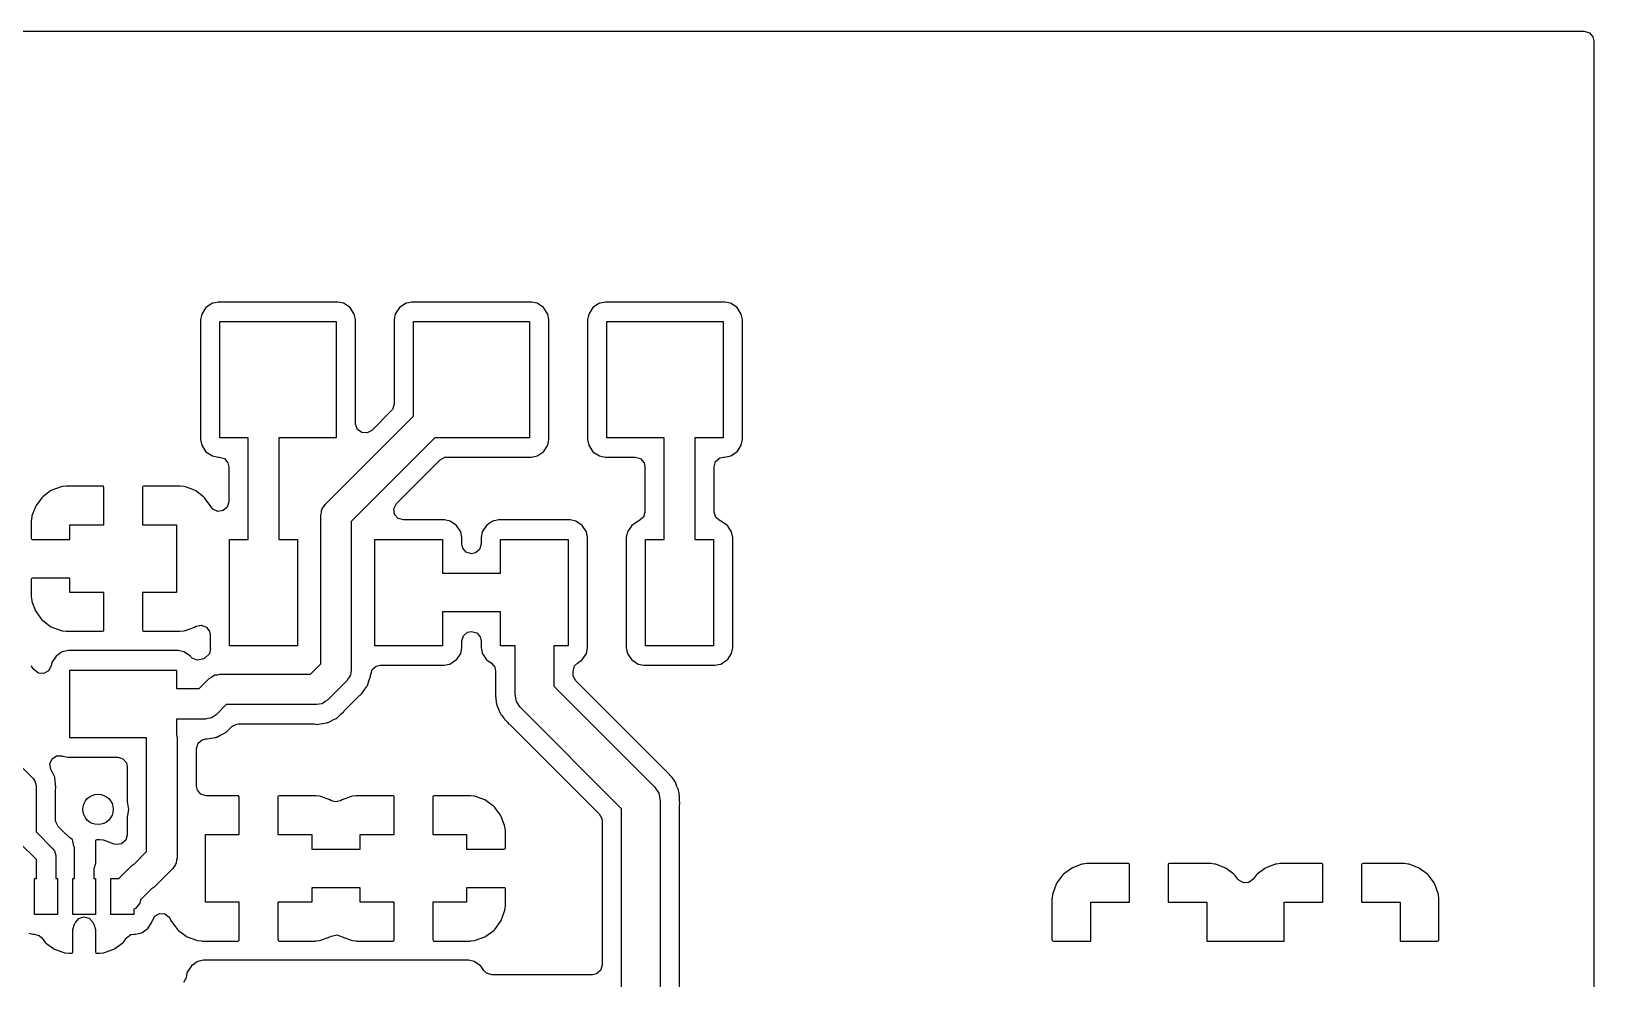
# Model space of a CAD drawing. Extents: x 4.82 to 6.38, y -3.98 to -2.82.
# Drawn here: x 5.572 to 6.38, y -3.309 to -2.82 of the extents above; entities that cross this region are included whole.
import ezdxf

# ---------------------------------------------------------------- set-up
doc = ezdxf.new("R2010")
doc.units = 0
doc.header["$MEASUREMENT"] = 0
doc.layers.add('BLACK', color=7, linetype='CONTINUOUS')

msp = doc.modelspace()

# ---------------------------------------------------------------- linework, layer by layer
at = {"layer": 'BLACK', "linetype": 'CONTINUOUS'}
for p, q in [((4.82498, -2.82002), (6.37502, -2.82002)), ((6.37502, -2.82002), (6.3777, -2.82081)), ((6.3777, -2.82081), (6.37953, -2.82292)), ((6.37953, -2.82292), (6.37998, -2.82498)), ((6.37998, -2.82498), (6.37998, -3.97502)), ((5.66278, -2.96278), (5.66056, -2.96609)), ((5.66331, -2.96242), (5.66278, -2.96278)), ((5.66568, -2.96083), (5.66331, -2.96242)), ((5.66609, -2.96056), (5.66568, -2.96083)), ((5.66568, -2.96083), (5.66568, -2.96083)), ((5.66657, -2.96047), (5.66609, -2.96056)), ((5.66761, -2.96026), (5.66657, -2.96047)), ((5.66657, -2.96047), (5.66657, -2.96047)), ((5.66901, -2.95998), (5.66761, -2.96026)), ((5.70001, -2.95998), (5.66901, -2.95998)), ((5.73099, -2.95998), (5.70001, -2.95998)), ((5.73391, -2.96056), (5.73099, -2.95998)), ((5.73722, -2.96278), (5.73391, -2.96056)), ((5.73944, -2.96609), (5.73722, -2.96278)), ((5.76278, -2.96278), (5.76056, -2.96609)), ((5.76331, -2.96242), (5.76278, -2.96278)), ((5.76568, -2.96083), (5.76331, -2.96242)), ((5.76609, -2.96056), (5.76568, -2.96083)), ((5.76568, -2.96083), (5.76568, -2.96083)), ((5.76657, -2.96047), (5.76609, -2.96056)), ((5.76761, -2.96026), (5.76657, -2.96047)), ((5.76657, -2.96047), (5.76657, -2.96047)), ((5.76901, -2.95998), (5.76761, -2.96026)), ((5.80001, -2.95998), (5.76901, -2.95998)), ((5.83099, -2.95998), (5.80001, -2.95998)), ((5.83391, -2.96056), (5.83099, -2.95998)), ((5.83722, -2.96278), (5.83391, -2.96056)), ((5.83944, -2.96609), (5.83722, -2.96278)), ((5.86278, -2.96278), (5.86056, -2.96609)), ((5.86331, -2.96242), (5.86278, -2.96278)), ((5.86568, -2.96083), (5.86331, -2.96242)), ((5.86609, -2.96056), (5.86568, -2.96083)), ((5.86568, -2.96083), (5.86568, -2.96083)), ((5.86657, -2.96047), (5.86609, -2.96056)), ((5.86761, -2.96026), (5.86657, -2.96047)), ((5.86657, -2.96047), (5.86657, -2.96047)), ((5.86901, -2.95998), (5.86761, -2.96026)), ((5.90001, -2.95998), (5.86901, -2.95998)), ((5.93099, -2.95998), (5.90001, -2.95998)), ((5.93391, -2.96056), (5.93099, -2.95998)), ((5.93722, -2.96278), (5.93391, -2.96056)), ((5.93944, -2.96609), (5.93722, -2.96278)), ((5.66056, -2.96609), (5.65998, -2.96901)), ((5.65998, -2.96901), (5.65998, -3.03099)), ((5.67, -3.03), (5.67, -2.97)), ((5.67, -2.97), (5.73, -2.97)), ((5.73, -2.97), (5.73, -3.03)), ((5.74002, -2.96901), (5.73944, -2.96609)), ((5.74002, -2.96926), (5.74002, -2.96901)), ((5.74002, -3.0227), (5.74002, -2.96926)), ((5.76056, -2.96609), (5.75998, -2.96901)), ((5.75998, -2.96901), (5.75998, -2.96926)), ((5.75998, -2.96926), (5.75998, -3.01266)), ((5.77, -3.01886), (5.77, -2.97)), ((5.77, -2.97), (5.83, -2.97)), ((5.83, -2.97), (5.83, -3.03)), ((5.84002, -2.96901), (5.83944, -2.96609)), ((5.84002, -3.03099), (5.84002, -2.96901)), ((5.84002, -2.96901), (5.84002, -2.96901)), ((5.86056, -2.96609), (5.85998, -2.96901)), ((5.85998, -2.96901), (5.85998, -3.03099)), ((5.87, -3.03), (5.87, -2.97)), ((5.87, -2.97), (5.93, -2.97)), ((5.93, -2.97), (5.93, -3.03)), ((5.94002, -2.96901), (5.93944, -2.96609)), ((5.94002, -3.03099), (5.94002, -2.96901)), ((5.72443, -3.06443), (5.77, -3.01886)), ((5.75853, -3.01617), (5.74849, -3.02621)), ((5.75919, -3.01534), (5.75853, -3.01617)), ((5.75998, -3.01266), (5.75919, -3.01534)), ((5.74003, -3.02305), (5.74002, -3.0227)), ((5.74101, -3.02567), (5.74003, -3.02305)), ((5.74325, -3.02735), (5.74101, -3.02567)), ((5.74603, -3.02755), (5.74325, -3.02735)), ((5.74849, -3.02621), (5.74603, -3.02755)), ((5.65998, -3.03099), (5.66056, -3.03391)), ((5.66056, -3.03391), (5.66278, -3.03722)), ((5.68463, -3.03), (5.67, -3.03)), ((5.68463, -3.0825), (5.68463, -3.03)), ((5.73, -3.03), (5.70037, -3.03)), ((5.70037, -3.03), (5.70037, -3.0825)), ((5.78114, -3.03), (5.73787, -3.07326)), ((5.83, -3.03), (5.78114, -3.03)), ((5.83722, -3.03722), (5.83944, -3.03391)), ((5.83944, -3.03391), (5.84002, -3.03099)), ((5.85998, -3.03099), (5.86056, -3.03391)), ((5.86056, -3.03391), (5.86278, -3.03722)), ((5.89963, -3.03), (5.87, -3.03)), ((5.89963, -3.0825), (5.89963, -3.03)), ((5.93, -3.03), (5.91537, -3.03)), ((5.91537, -3.03), (5.91537, -3.0825)), ((5.93722, -3.03722), (5.93944, -3.03391)), ((5.93944, -3.03391), (5.94002, -3.03099)), ((5.66278, -3.03722), (5.66609, -3.03944)), ((5.66609, -3.03944), (5.66901, -3.04002)), ((5.66901, -3.04002), (5.66965, -3.04002)), ((5.66965, -3.04002), (5.67233, -3.04081)), ((5.67233, -3.04081), (5.67416, -3.04292)), ((5.67416, -3.04292), (5.67461, -3.04498)), ((5.76129, -3.06401), (5.78383, -3.04147)), ((5.78383, -3.04147), (5.78629, -3.04013)), ((5.78629, -3.04013), (5.78734, -3.04002)), ((5.78734, -3.04002), (5.82614, -3.04002)), ((5.82614, -3.04002), (5.83099, -3.04002)), ((5.83099, -3.04002), (5.83239, -3.03974)), ((5.83239, -3.03974), (5.83343, -3.03953)), ((5.83343, -3.03953), (5.83391, -3.03944)), ((5.83343, -3.03953), (5.83343, -3.03953)), ((5.83391, -3.03944), (5.83432, -3.03917)), ((5.83432, -3.03917), (5.83682, -3.0375)), ((5.83432, -3.03917), (5.83432, -3.03917)), ((5.83682, -3.0375), (5.83722, -3.03722)), ((5.86278, -3.03722), (5.86609, -3.03944)), ((5.86609, -3.03944), (5.86901, -3.04002)), ((5.86901, -3.04002), (5.88465, -3.04002)), ((5.88465, -3.04002), (5.88733, -3.04081)), ((5.88733, -3.04081), (5.88916, -3.04292)), ((5.88916, -3.04292), (5.88961, -3.04498)), ((5.92539, -3.04498), (5.92618, -3.0423)), ((5.92618, -3.0423), (5.92829, -3.04047)), ((5.92829, -3.04047), (5.93035, -3.04002)), ((5.93035, -3.04002), (5.93099, -3.04002)), ((5.93099, -3.04002), (5.93239, -3.03974)), ((5.93239, -3.03974), (5.93343, -3.03953)), ((5.93343, -3.03953), (5.93391, -3.03944)), ((5.93343, -3.03953), (5.93343, -3.03953)), ((5.93391, -3.03944), (5.93432, -3.03917)), ((5.93432, -3.03917), (5.93682, -3.0375)), ((5.93432, -3.03917), (5.93432, -3.03917)), ((5.93682, -3.0375), (5.93722, -3.03722)), ((5.67461, -3.04498), (5.67461, -3.06315)), ((5.88961, -3.04498), (5.88961, -3.06839)), ((5.92539, -3.06839), (5.92539, -3.04498)), ((5.58251, -3.05749), (5.5785, -3.0605)), ((5.58313, -3.05715), (5.58251, -3.05749)), ((5.58787, -3.05537), (5.58313, -3.05715)), ((5.58847, -3.05523), (5.58787, -3.05537)), ((5.59047, -3.05501), (5.58847, -3.05523)), ((5.59074, -3.055), (5.59047, -3.05501)), ((5.60947, -3.055), (5.59074, -3.055)), ((5.60977, -3.05507), (5.60947, -3.055)), ((5.60982, -3.05511), (5.60977, -3.05507)), ((5.61, -3.05571), (5.60982, -3.05511)), ((5.61, -3.075), (5.61, -3.05571)), ((5.63007, -3.05523), (5.63, -3.05553)), ((5.63, -3.05553), (5.63, -3.075)), ((5.63011, -3.05518), (5.63007, -3.05523)), ((5.63071, -3.055), (5.63011, -3.05518)), ((5.64926, -3.055), (5.63071, -3.055)), ((5.64953, -3.05501), (5.64926, -3.055)), ((5.65153, -3.05523), (5.64953, -3.05501)), ((5.65213, -3.05537), (5.65153, -3.05523)), ((5.65687, -3.05715), (5.65213, -3.05537)), ((5.65749, -3.05749), (5.65687, -3.05715)), ((5.6615, -3.0605), (5.65749, -3.05749)), ((5.57465, -3.06563), (5.57287, -3.07037)), ((5.57499, -3.06501), (5.57465, -3.06563)), ((5.578, -3.061), (5.57499, -3.06501)), ((5.5785, -3.0605), (5.578, -3.061)), ((5.662, -3.061), (5.6615, -3.0605)), ((5.66501, -3.06501), (5.662, -3.061)), ((5.66529, -3.06553), (5.66501, -3.06501)), ((5.6664, -3.0669), (5.66529, -3.06553)), ((5.66894, -3.06806), (5.6664, -3.0669)), ((5.67171, -3.06766), (5.66894, -3.06806)), ((5.67382, -3.06583), (5.67171, -3.06766)), ((5.67461, -3.06315), (5.67382, -3.06583)), ((5.72242, -3.0687), (5.72257, -3.0674)), ((5.72257, -3.0674), (5.72281, -3.06701)), ((5.72281, -3.06701), (5.72291, -3.06657)), ((5.72291, -3.06657), (5.72373, -3.06555)), ((5.72373, -3.06555), (5.72443, -3.06443)), ((5.75989, -3.06681), (5.76105, -3.06427)), ((5.76029, -3.06958), (5.75989, -3.06681)), ((5.76105, -3.06427), (5.76129, -3.06401)), ((5.88961, -3.06839), (5.88882, -3.07108)), ((5.92628, -3.07122), (5.92539, -3.06839)), ((5.57251, -3.07297), (5.5725, -3.07324)), ((5.5725, -3.07324), (5.5725, -3.08179)), ((5.57273, -3.07097), (5.57251, -3.07297)), ((5.57287, -3.07037), (5.57273, -3.07097)), ((5.5925, -3.0825), (5.5925, -3.075)), ((5.5925, -3.075), (5.61, -3.075)), ((5.63, -3.075), (5.6475, -3.075)), ((5.6475, -3.075), (5.6475, -3.11)), ((5.72213, -3.06999), (5.72242, -3.0687)), ((5.72213, -3.14674), (5.72213, -3.06999)), ((5.73787, -3.07326), (5.73787, -3.15001)), ((5.76212, -3.07169), (5.76029, -3.06958)), ((5.7648, -3.07248), (5.76212, -3.07169)), ((5.78533, -3.07248), (5.7648, -3.07248)), ((5.78599, -3.07248), (5.78533, -3.07248)), ((5.78891, -3.07306), (5.78599, -3.07248)), ((5.79222, -3.07528), (5.78891, -3.07306)), ((5.79444, -3.07859), (5.79222, -3.07528)), ((5.80778, -3.07528), (5.80556, -3.07859)), ((5.80962, -3.07404), (5.80778, -3.07528)), ((5.81068, -3.07333), (5.80962, -3.07404)), ((5.81109, -3.07306), (5.81068, -3.07333)), ((5.81068, -3.07333), (5.81068, -3.07333)), ((5.81157, -3.07297), (5.81109, -3.07306)), ((5.81261, -3.07276), (5.81157, -3.07297)), ((5.81157, -3.07297), (5.81157, -3.07297)), ((5.81401, -3.07248), (5.81261, -3.07276)), ((5.8325, -3.07248), (5.81401, -3.07248)), ((5.85099, -3.07248), (5.8325, -3.07248)), ((5.85391, -3.07306), (5.85099, -3.07248)), ((5.85722, -3.07528), (5.85391, -3.07306)), ((5.85944, -3.07859), (5.85722, -3.07528)), ((5.88278, -3.07528), (5.88056, -3.07859)), ((5.88609, -3.07306), (5.88278, -3.07528)), ((5.88655, -3.07297), (5.88609, -3.07306)), ((5.88882, -3.07108), (5.88655, -3.07297)), ((5.92845, -3.07297), (5.92628, -3.07122)), ((5.92891, -3.07306), (5.92845, -3.07297)), ((5.93222, -3.07528), (5.92891, -3.07306)), ((5.93444, -3.07859), (5.93222, -3.07528)), ((5.5725, -3.08179), (5.57268, -3.08239)), ((5.57268, -3.08239), (5.57273, -3.08243)), ((5.57273, -3.08243), (5.57303, -3.0825)), ((5.57303, -3.0825), (5.5925, -3.0825)), ((5.675, -3.1375), (5.675, -3.0825)), ((5.675, -3.0825), (5.68463, -3.0825)), ((5.70037, -3.0825), (5.71, -3.0825)), ((5.71, -3.0825), (5.71, -3.1375)), ((5.75, -3.1375), (5.75, -3.0825)), ((5.75, -3.0825), (5.785, -3.0825)), ((5.785, -3.0825), (5.785, -3.1)), ((5.79502, -3.08151), (5.79444, -3.07859)), ((5.79502, -3.08502), (5.79502, -3.08151)), ((5.80556, -3.07859), (5.80498, -3.08151)), ((5.80498, -3.08151), (5.80498, -3.08502)), ((5.815, -3.1), (5.815, -3.0825)), ((5.815, -3.0825), (5.85, -3.0825)), ((5.85, -3.0825), (5.85, -3.1375)), ((5.86002, -3.08151), (5.85944, -3.07859)), ((5.86002, -3.13849), (5.86002, -3.08151)), ((5.88056, -3.07859), (5.87998, -3.08151)), ((5.87998, -3.08151), (5.87998, -3.13849)), ((5.89, -3.1375), (5.89, -3.0825)), ((5.89, -3.0825), (5.89963, -3.0825)), ((5.91537, -3.0825), (5.925, -3.0825)), ((5.925, -3.0825), (5.925, -3.1375)), ((5.93502, -3.08151), (5.93444, -3.07859)), ((5.93502, -3.13849), (5.93502, -3.08151)), ((5.79547, -3.08708), (5.79502, -3.08502)), ((5.7973, -3.08919), (5.79547, -3.08708)), ((5.79998, -3.08998), (5.7973, -3.08919)), ((5.80002, -3.08998), (5.79998, -3.08998)), ((5.80208, -3.08953), (5.80002, -3.08998)), ((5.80419, -3.0877), (5.80208, -3.08953)), ((5.80498, -3.08502), (5.80419, -3.0877)), ((5.785, -3.1), (5.815, -3.1)), ((5.57257, -3.10273), (5.5725, -3.10303)), ((5.5725, -3.10303), (5.5725, -3.11176)), ((5.57261, -3.10268), (5.57257, -3.10273)), ((5.57321, -3.1025), (5.57261, -3.10268)), ((5.5925, -3.1025), (5.57321, -3.1025)), ((5.5925, -3.11), (5.5925, -3.1025)), ((5.5725, -3.11176), (5.57251, -3.11203)), ((5.57251, -3.11203), (5.57273, -3.11403)), ((5.57273, -3.11403), (5.57287, -3.11463)), ((5.57287, -3.11463), (5.57465, -3.11937)), ((5.61, -3.11), (5.5925, -3.11)), ((5.61, -3.12947), (5.61, -3.11)), ((5.6475, -3.11), (5.63, -3.11)), ((5.63, -3.11), (5.63, -3.12929)), ((5.57465, -3.11937), (5.57499, -3.11999)), ((5.57499, -3.11999), (5.578, -3.124)), ((5.578, -3.124), (5.5785, -3.1245)), ((5.5785, -3.1245), (5.58251, -3.12751)), ((5.815, -3.12), (5.785, -3.12)), ((5.785, -3.12), (5.785, -3.1375)), ((5.815, -3.1375), (5.815, -3.12)), ((5.58251, -3.12751), (5.58313, -3.12785)), ((5.58313, -3.12785), (5.58787, -3.12963)), ((5.58787, -3.12963), (5.58847, -3.12977)), ((5.58847, -3.12977), (5.59047, -3.12999)), ((5.59047, -3.12999), (5.59074, -3.13)), ((5.59074, -3.13), (5.60929, -3.13)), ((5.60929, -3.13), (5.60989, -3.12982)), ((5.60989, -3.12982), (5.60993, -3.12977)), ((5.60993, -3.12977), (5.61, -3.12947)), ((5.63, -3.12929), (5.63018, -3.12989)), ((5.63018, -3.12989), (5.63023, -3.12993)), ((5.63023, -3.12993), (5.63053, -3.13)), ((5.63053, -3.13), (5.64926, -3.13)), ((5.64926, -3.13), (5.64953, -3.12999)), ((5.64953, -3.12999), (5.65153, -3.12977)), ((5.65153, -3.12977), (5.65213, -3.12963)), ((5.65213, -3.12963), (5.65687, -3.12785)), ((5.65687, -3.12785), (5.65764, -3.12743)), ((5.65764, -3.12743), (5.66037, -3.12683)), ((5.66037, -3.12683), (5.66299, -3.12781)), ((5.66299, -3.12781), (5.66467, -3.13004)), ((5.66467, -3.13004), (5.66498, -3.13178)), ((5.66498, -3.13178), (5.66498, -3.13849)), ((5.79502, -3.13498), (5.79581, -3.1323)), ((5.79581, -3.1323), (5.79792, -3.13047)), ((5.79792, -3.13047), (5.79998, -3.13002)), ((5.79998, -3.13002), (5.80002, -3.13002)), ((5.80002, -3.13002), (5.8027, -3.13081)), ((5.8027, -3.13081), (5.80453, -3.13292)), ((5.80453, -3.13292), (5.80498, -3.13498)), ((5.58818, -3.14083), (5.58732, -3.14141)), ((5.58859, -3.14056), (5.58818, -3.14083)), ((5.58818, -3.14083), (5.58818, -3.14083)), ((5.58907, -3.14047), (5.58859, -3.14056)), ((5.59011, -3.14026), (5.58907, -3.14047)), ((5.58907, -3.14047), (5.58907, -3.14047)), ((5.59151, -3.13998), (5.59011, -3.14026)), ((5.62, -3.13998), (5.59151, -3.13998)), ((5.64849, -3.13998), (5.62, -3.13998)), ((5.65141, -3.14056), (5.64849, -3.13998)), ((5.65472, -3.14278), (5.65141, -3.14056)), ((5.66504, -3.1389), (5.66452, -3.14164)), ((5.66498, -3.13849), (5.66503, -3.13873)), ((5.66503, -3.13873), (5.66504, -3.1389)), ((5.71, -3.1375), (5.675, -3.1375)), ((5.785, -3.1375), (5.75, -3.1375)), ((5.79444, -3.14141), (5.79502, -3.13849)), ((5.79502, -3.13849), (5.79502, -3.13498)), ((5.80498, -3.13498), (5.80498, -3.13849)), ((5.80498, -3.13849), (5.80513, -3.13922)), ((5.80513, -3.13922), (5.80546, -3.14091)), ((5.80546, -3.14091), (5.80556, -3.14141)), ((5.8225, -3.1375), (5.815, -3.1375)), ((5.8225, -3.1625), (5.8225, -3.1375)), ((5.85, -3.1375), (5.8425, -3.1375)), ((5.8425, -3.1375), (5.8425, -3.15836)), ((5.85944, -3.14141), (5.86002, -3.13849)), ((5.87998, -3.13849), (5.88013, -3.13922)), ((5.88013, -3.13922), (5.88046, -3.14091)), ((5.88046, -3.14091), (5.88056, -3.14141)), ((5.925, -3.1375), (5.89, -3.1375)), ((5.93444, -3.14141), (5.93502, -3.13849)), ((5.57264, -3.14808), (5.57247, -3.14783)), ((5.57376, -3.1497), (5.57264, -3.14808)), ((5.57264, -3.14808), (5.57264, -3.14808)), ((5.58271, -3.14786), (5.58141, -3.15034)), ((5.58306, -3.14609), (5.58271, -3.14783)), ((5.58271, -3.14783), (5.58271, -3.14786)), ((5.58528, -3.14278), (5.58306, -3.14609)), ((5.58732, -3.14141), (5.58528, -3.14278)), ((5.655, -3.14318), (5.65472, -3.14278)), ((5.65533, -3.14351), (5.655, -3.14318)), ((5.65566, -3.14382), (5.65533, -3.14351)), ((5.65822, -3.14493), (5.65566, -3.14382)), ((5.66098, -3.14448), (5.65822, -3.14493)), ((5.66193, -3.14402), (5.66098, -3.14448)), ((5.66207, -3.14396), (5.66193, -3.14402)), ((5.66239, -3.14379), (5.66207, -3.14396)), ((5.66452, -3.14164), (5.66239, -3.14379)), ((5.71674, -3.15213), (5.72213, -3.14674)), ((5.74868, -3.1498), (5.75079, -3.14797)), ((5.75079, -3.14797), (5.75285, -3.14752)), ((5.75285, -3.14752), (5.78378, -3.14752)), ((5.78378, -3.14752), (5.78599, -3.14752)), ((5.78599, -3.14752), (5.78752, -3.14721)), ((5.78752, -3.14721), (5.78843, -3.14703)), ((5.78843, -3.14703), (5.78891, -3.14694)), ((5.78843, -3.14703), (5.78843, -3.14703)), ((5.78891, -3.14694), (5.78932, -3.14667)), ((5.78932, -3.14667), (5.79182, -3.145)), ((5.78932, -3.14667), (5.78932, -3.14667)), ((5.79182, -3.145), (5.79222, -3.14472)), ((5.79222, -3.14472), (5.79444, -3.14141)), ((5.80556, -3.14141), (5.80583, -3.14182)), ((5.80583, -3.14182), (5.80583, -3.14182)), ((5.80583, -3.14182), (5.80647, -3.14278)), ((5.80647, -3.14278), (5.80778, -3.14472)), ((5.80778, -3.14472), (5.80818, -3.145)), ((5.80818, -3.145), (5.80818, -3.145)), ((5.80818, -3.145), (5.81028, -3.14639)), ((5.81028, -3.14639), (5.81207, -3.14854)), ((5.81207, -3.14854), (5.81248, -3.15052)), ((5.85252, -3.15052), (5.85331, -3.14784)), ((5.85331, -3.14784), (5.85472, -3.14639)), ((5.85472, -3.14639), (5.85682, -3.145)), ((5.85682, -3.145), (5.85722, -3.14472)), ((5.85682, -3.145), (5.85682, -3.145)), ((5.85722, -3.14472), (5.85944, -3.14141)), ((5.88056, -3.14141), (5.88083, -3.14182)), ((5.88083, -3.14182), (5.88083, -3.14182)), ((5.88083, -3.14182), (5.88147, -3.14278)), ((5.88147, -3.14278), (5.88278, -3.14472)), ((5.88278, -3.14472), (5.88609, -3.14694)), ((5.88609, -3.14694), (5.88901, -3.14752)), ((5.88901, -3.14752), (5.9075, -3.14752)), ((5.9075, -3.14752), (5.92599, -3.14752)), ((5.92599, -3.14752), (5.92752, -3.14721)), ((5.92752, -3.14721), (5.92843, -3.14703)), ((5.92843, -3.14703), (5.92891, -3.14694)), ((5.92843, -3.14703), (5.92843, -3.14703)), ((5.92891, -3.14694), (5.92932, -3.14667)), ((5.92932, -3.14667), (5.93182, -3.145)), ((5.92932, -3.14667), (5.92932, -3.14667)), ((5.93182, -3.145), (5.93222, -3.14472)), ((5.93222, -3.14472), (5.93444, -3.14141)), ((5.57393, -3.14994), (5.57376, -3.1497)), ((5.57619, -3.15157), (5.57393, -3.14994)), ((5.57898, -3.15172), (5.57619, -3.15157)), ((5.58141, -3.15034), (5.57898, -3.15172)), ((5.5925, -3.185), (5.5925, -3.15)), ((5.5925, -3.15), (5.6475, -3.15)), ((5.6475, -3.15), (5.6475, -3.15963)), ((5.65924, -3.15963), (5.66444, -3.15442)), ((5.66444, -3.15442), (5.66556, -3.15372)), ((5.66556, -3.15372), (5.66659, -3.1529)), ((5.66659, -3.1529), (5.66703, -3.1528)), ((5.66703, -3.1528), (5.66741, -3.15256)), ((5.66741, -3.15256), (5.66872, -3.15242)), ((5.66872, -3.15242), (5.67, -3.15213)), ((5.67, -3.15213), (5.71674, -3.15213)), ((5.73557, -3.15557), (5.72556, -3.16558)), ((5.73627, -3.15445), (5.73557, -3.15557)), ((5.73709, -3.15343), (5.73627, -3.15445)), ((5.73719, -3.15299), (5.73709, -3.15343)), ((5.73743, -3.1526), (5.73719, -3.15299)), ((5.73758, -3.1513), (5.73743, -3.1526)), ((5.73787, -3.15001), (5.73758, -3.1513)), ((5.74625, -3.15796), (5.74695, -3.15574)), ((5.74695, -3.15574), (5.747, -3.15559)), ((5.747, -3.15559), (5.74765, -3.15374)), ((5.74765, -3.15374), (5.74778, -3.15339)), ((5.74778, -3.15339), (5.74779, -3.15311)), ((5.74779, -3.1531), (5.74787, -3.15283)), ((5.74779, -3.15311), (5.74779, -3.1531)), ((5.74787, -3.15283), (5.74789, -3.15257)), ((5.74789, -3.15247), (5.7479, -3.15237)), ((5.74789, -3.15257), (5.74789, -3.15247)), ((5.7479, -3.15237), (5.74792, -3.15237)), ((5.74792, -3.15237), (5.74794, -3.15233)), ((5.74794, -3.15233), (5.74795, -3.15227)), ((5.74795, -3.15227), (5.74868, -3.1498)), ((5.74795, -3.15227), (5.74795, -3.15227)), ((5.81248, -3.15052), (5.81248, -3.1597)), ((5.85252, -3.15215), (5.85252, -3.15052)), ((5.85263, -3.15321), (5.85252, -3.15215)), ((5.85397, -3.15566), (5.85263, -3.15321)), ((5.87698, -3.17867), (5.85397, -3.15566)), ((5.6475, -3.15963), (5.65924, -3.15963)), ((5.73449, -3.17082), (5.74169, -3.16361)), ((5.74169, -3.16361), (5.74213, -3.16322)), ((5.74213, -3.16322), (5.74242, -3.16299)), ((5.74242, -3.16299), (5.74319, -3.16239)), ((5.74319, -3.16239), (5.7434, -3.16208)), ((5.7434, -3.16208), (5.74452, -3.16047)), ((5.7434, -3.16208), (5.7434, -3.16208)), ((5.74452, -3.16047), (5.74461, -3.16034)), ((5.74461, -3.16034), (5.74577, -3.15877)), ((5.74577, -3.15877), (5.74599, -3.15847)), ((5.74577, -3.15877), (5.74577, -3.15877)), ((5.74599, -3.15847), (5.74609, -3.1582)), ((5.74609, -3.1582), (5.74625, -3.15796)), ((5.81242, -3.16053), (5.81234, -3.16088)), ((5.81234, -3.16088), (5.81236, -3.16123)), ((5.81236, -3.16123), (5.81247, -3.16299)), ((5.81245, -3.16018), (5.81242, -3.16053)), ((5.81248, -3.1597), (5.81243, -3.16018)), ((5.81243, -3.16018), (5.81245, -3.16018)), ((5.81247, -3.16299), (5.81248, -3.1633)), ((5.81248, -3.1633), (5.81248, -3.16394)), ((5.81248, -3.16394), (5.81251, -3.16411)), ((5.81251, -3.16411), (5.81254, -3.16435)), ((5.81254, -3.16435), (5.81258, -3.16474)), ((5.81258, -3.16474), (5.81269, -3.1666)), ((5.82326, -3.16633), (5.8225, -3.1625)), ((5.8425, -3.15836), (5.89457, -3.21043)), ((5.66806, -3.17308), (5.66694, -3.17378)), ((5.67326, -3.16787), (5.66806, -3.17308)), ((5.72, -3.16787), (5.67326, -3.16787)), ((5.72128, -3.16758), (5.72, -3.16787)), ((5.72259, -3.16744), (5.72128, -3.16758)), ((5.72297, -3.1672), (5.72259, -3.16744)), ((5.72341, -3.1671), (5.72297, -3.1672)), ((5.72444, -3.16628), (5.72341, -3.1671)), ((5.72556, -3.16558), (5.72444, -3.16628)), ((5.73084, -3.17447), (5.73232, -3.17299)), ((5.73232, -3.17299), (5.73246, -3.17285)), ((5.73246, -3.17285), (5.73385, -3.17157)), ((5.73385, -3.17157), (5.73412, -3.17131)), ((5.73412, -3.17131), (5.73427, -3.17106)), ((5.73427, -3.17106), (5.73449, -3.17082)), ((5.81269, -3.1666), (5.81281, -3.16693)), ((5.81281, -3.16693), (5.81284, -3.16705)), ((5.81284, -3.16705), (5.813, -3.16772)), ((5.813, -3.16772), (5.81304, -3.16783)), ((5.81304, -3.16783), (5.81309, -3.16818)), ((5.81309, -3.16818), (5.81386, -3.16987)), ((5.81386, -3.16987), (5.81401, -3.17024)), ((5.81401, -3.17024), (5.81464, -3.172)), ((5.81464, -3.172), (5.81485, -3.17228)), ((5.81485, -3.17228), (5.8149, -3.17238)), ((5.8149, -3.17238), (5.81525, -3.17298)), ((5.81525, -3.17298), (5.81531, -3.17308)), ((5.81531, -3.17308), (5.81546, -3.1734)), ((5.81546, -3.1734), (5.81636, -3.17444)), ((5.82522, -3.16926), (5.82326, -3.16633)), ((5.82543, -3.16957), (5.82522, -3.16926)), ((5.8775, -3.22164), (5.82543, -3.16957)), ((5.6625, -3.17537), (5.6475, -3.17537)), ((5.6475, -3.17537), (5.6475, -3.18336)), ((5.66378, -3.17508), (5.6625, -3.17537)), ((5.66509, -3.17494), (5.66378, -3.17508)), ((5.66547, -3.1747), (5.66509, -3.17494)), ((5.66591, -3.1746), (5.66547, -3.1747)), ((5.66694, -3.17378), (5.66591, -3.1746)), ((5.67334, -3.18197), (5.67482, -3.18049)), ((5.67482, -3.18049), (5.67496, -3.18035)), ((5.67496, -3.18035), (5.67619, -3.17921)), ((5.67619, -3.17921), (5.6787, -3.17797)), ((5.6787, -3.17797), (5.67956, -3.17789)), ((5.67956, -3.17789), (5.71864, -3.17789)), ((5.71864, -3.17789), (5.71923, -3.17793)), ((5.71923, -3.17793), (5.72057, -3.17809)), ((5.72057, -3.17809), (5.72093, -3.17802)), ((5.72093, -3.17802), (5.72286, -3.17767)), ((5.72093, -3.17802), (5.72093, -3.17802)), ((5.72286, -3.17767), (5.72302, -3.17764)), ((5.72302, -3.17764), (5.72495, -3.17735)), ((5.72495, -3.17735), (5.72532, -3.1773)), ((5.72495, -3.17735), (5.72495, -3.17735)), ((5.72532, -3.1773), (5.72558, -3.17717)), ((5.72558, -3.17717), (5.72586, -3.17712)), ((5.72586, -3.17712), (5.72793, -3.17604)), ((5.72793, -3.17604), (5.72807, -3.17598)), ((5.72807, -3.17598), (5.73017, -3.17497)), ((5.73017, -3.17497), (5.73038, -3.17477)), ((5.73038, -3.17477), (5.73039, -3.17477)), ((5.73039, -3.17477), (5.73064, -3.17464)), ((5.73064, -3.17464), (5.73084, -3.17447)), ((5.81636, -3.17444), (5.81668, -3.17481)), ((5.81668, -3.17481), (5.81693, -3.17512)), ((5.81693, -3.17512), (5.81713, -3.1754)), ((5.81713, -3.1754), (5.81713, -3.1754)), ((5.81713, -3.1754), (5.81724, -3.17555)), ((5.81724, -3.17555), (5.81767, -3.17599)), ((5.81767, -3.17599), (5.81792, -3.17625)), ((5.81792, -3.17625), (5.81859, -3.17703)), ((5.81859, -3.17703), (5.8192, -3.17774)), ((5.8192, -3.17774), (5.8195, -3.17793)), ((5.8195, -3.17793), (5.81975, -3.17815)), ((5.81975, -3.17815), (5.82021, -3.17853)), ((5.82021, -3.17853), (5.86603, -3.22434)), ((5.89979, -3.20147), (5.87698, -3.17867)), ((5.63213, -3.185), (5.5925, -3.185)), ((5.63213, -3.24374), (5.63213, -3.185)), ((5.6475, -3.18336), (5.64787, -3.185)), ((5.64787, -3.185), (5.64787, -3.24701)), ((5.65789, -3.1905), (5.65868, -3.18782)), ((5.65868, -3.18782), (5.66079, -3.18599)), ((5.66079, -3.18599), (5.6627, -3.18554)), ((5.6627, -3.18554), (5.6627, -3.18554)), ((5.6627, -3.18554), (5.66307, -3.18559)), ((5.66307, -3.18559), (5.66343, -3.18552)), ((5.66343, -3.18552), (5.66536, -3.18517)), ((5.66343, -3.18552), (5.66343, -3.18552)), ((5.66536, -3.18517), (5.66552, -3.18514)), ((5.66552, -3.18514), (5.66745, -3.18485)), ((5.66745, -3.18485), (5.66782, -3.1848)), ((5.66745, -3.18485), (5.66745, -3.18485)), ((5.66782, -3.1848), (5.66808, -3.18467)), ((5.66808, -3.18467), (5.66836, -3.18462)), ((5.66836, -3.18462), (5.67043, -3.18354)), ((5.67043, -3.18354), (5.67057, -3.18348)), ((5.67057, -3.18348), (5.67267, -3.18247)), ((5.67267, -3.18247), (5.67288, -3.18227)), ((5.67288, -3.18227), (5.67289, -3.18227)), ((5.67289, -3.18227), (5.67314, -3.18214)), ((5.67314, -3.18214), (5.67334, -3.18197)), ((5.558, -3.19059), (5.57354, -3.20613)), ((5.58216, -3.19847), (5.58327, -3.19591)), ((5.58327, -3.19591), (5.5856, -3.19435)), ((5.5856, -3.19435), (5.58838, -3.1943)), ((5.58838, -3.1943), (5.58859, -3.19444)), ((5.58859, -3.19444), (5.59151, -3.19502)), ((5.59151, -3.19502), (5.59295, -3.19502)), ((5.59295, -3.19502), (5.61715, -3.19502)), ((5.61715, -3.19502), (5.61983, -3.19581)), ((5.61983, -3.19581), (5.62166, -3.19792)), ((5.65789, -3.21004), (5.65789, -3.1905)), ((5.58261, -3.20123), (5.58216, -3.19847)), ((5.58308, -3.20221), (5.58261, -3.20123)), ((5.58334, -3.20274), (5.58308, -3.20221)), ((5.58344, -3.20294), (5.58334, -3.20274)), ((5.58421, -3.20437), (5.58344, -3.20294)), ((5.58441, -3.20473), (5.58421, -3.20437)), ((5.58421, -3.20437), (5.58421, -3.20437)), ((5.58447, -3.20509), (5.58441, -3.20473)), ((5.58462, -3.20541), (5.58447, -3.20509)), ((5.58467, -3.20582), (5.58462, -3.20541)), ((5.62166, -3.19792), (5.62211, -3.19998)), ((5.62211, -3.19998), (5.62211, -3.21795)), ((5.90025, -3.20185), (5.89979, -3.20147)), ((5.9005, -3.20207), (5.90025, -3.20185)), ((5.9008, -3.20226), (5.9005, -3.20207)), ((5.90103, -3.20253), (5.9008, -3.20226)), ((5.90208, -3.20375), (5.90103, -3.20253)), ((5.90103, -3.20253), (5.90103, -3.20253)), ((5.90233, -3.20401), (5.90208, -3.20375)), ((5.90276, -3.20445), (5.90233, -3.20401)), ((5.90287, -3.2046), (5.90276, -3.20445)), ((5.90307, -3.20488), (5.90287, -3.2046)), ((5.90287, -3.2046), (5.90287, -3.2046)), ((5.90332, -3.20519), (5.90307, -3.20488)), ((5.90454, -3.2066), (5.90332, -3.20519)), ((5.57354, -3.20613), (5.57407, -3.20684)), ((5.57407, -3.20684), (5.57421, -3.20696)), ((5.57421, -3.20696), (5.57424, -3.20707)), ((5.57424, -3.20707), (5.57439, -3.20728)), ((5.57439, -3.20728), (5.57465, -3.20848)), ((5.57465, -3.20848), (5.575, -3.20966)), ((5.575, -3.20966), (5.575, -3.23362)), ((5.58486, -3.20743), (5.58467, -3.20582)), ((5.58467, -3.20582), (5.58467, -3.20582)), ((5.58489, -3.20766), (5.58486, -3.20743)), ((5.58499, -3.20821), (5.58489, -3.20766)), ((5.58502, -3.20841), (5.58499, -3.20821)), ((5.58499, -3.20821), (5.58499, -3.20821)), ((5.58502, -3.20862), (5.58502, -3.20841)), ((5.58504, -3.20882), (5.58502, -3.20862)), ((5.58502, -3.21179), (5.58512, -3.21084)), ((5.58502, -3.22741), (5.58502, -3.21179)), ((5.58505, -3.20906), (5.58504, -3.20882)), ((5.58504, -3.20882), (5.58504, -3.20882)), ((5.58521, -3.21038), (5.58505, -3.20906)), ((5.58512, -3.21078), (5.58521, -3.21038)), ((5.58512, -3.21084), (5.58512, -3.21078)), ((5.65834, -3.2121), (5.65789, -3.21004)), ((5.66017, -3.21421), (5.65834, -3.2121)), ((5.89457, -3.21043), (5.89674, -3.21367)), ((5.89674, -3.21367), (5.8975, -3.2175)), ((5.90469, -3.20692), (5.90454, -3.2066)), ((5.90475, -3.20702), (5.90469, -3.20692)), ((5.9051, -3.20762), (5.90475, -3.20702)), ((5.90515, -3.20772), (5.9051, -3.20762)), ((5.90536, -3.208), (5.90515, -3.20772)), ((5.9059, -3.2095), (5.90536, -3.208)), ((5.90599, -3.20976), (5.9059, -3.2095)), ((5.90614, -3.21013), (5.90599, -3.20976)), ((5.90691, -3.21182), (5.90614, -3.21013)), ((5.90696, -3.21217), (5.90691, -3.21182)), ((5.907, -3.21229), (5.90696, -3.21217)), ((5.90716, -3.21295), (5.907, -3.21229)), ((5.90719, -3.21307), (5.90716, -3.21295)), ((5.90731, -3.2134), (5.90719, -3.21307)), ((5.90733, -3.21375), (5.90731, -3.2134)), ((5.90742, -3.21526), (5.90733, -3.21375)), ((5.90733, -3.21375), (5.90733, -3.21375)), ((5.62211, -3.21795), (5.62275, -3.222)), ((5.66285, -3.215), (5.66017, -3.21421)), ((5.67947, -3.215), (5.66285, -3.215)), ((5.67977, -3.21507), (5.67947, -3.215)), ((5.67982, -3.21511), (5.67977, -3.21507)), ((5.68, -3.21571), (5.67982, -3.21511)), ((5.68, -3.235), (5.68, -3.21571)), ((5.70007, -3.21523), (5.7, -3.21553)), ((5.7, -3.21553), (5.7, -3.235)), ((5.70011, -3.21518), (5.70007, -3.21523)), ((5.70071, -3.215), (5.70011, -3.21518)), ((5.71926, -3.215), (5.70071, -3.215)), ((5.71953, -3.21501), (5.71926, -3.215)), ((5.72153, -3.21523), (5.71953, -3.21501)), ((5.72213, -3.21537), (5.72153, -3.21523)), ((5.72687, -3.21715), (5.72213, -3.21537)), ((5.72762, -3.21756), (5.72687, -3.21715)), ((5.72965, -3.21816), (5.72762, -3.21756)), ((5.73238, -3.21756), (5.72965, -3.21816)), ((5.73313, -3.21715), (5.73238, -3.21756)), ((5.73787, -3.21537), (5.73313, -3.21715)), ((5.73847, -3.21523), (5.73787, -3.21537)), ((5.74047, -3.21501), (5.73847, -3.21523)), ((5.74074, -3.215), (5.74047, -3.21501)), ((5.75947, -3.215), (5.74074, -3.215)), ((5.75977, -3.21507), (5.75947, -3.215)), ((5.75982, -3.21511), (5.75977, -3.21507)), ((5.76, -3.21571), (5.75982, -3.21511)), ((5.76, -3.235), (5.76, -3.21571)), ((5.78007, -3.21523), (5.78, -3.21553)), ((5.78, -3.21553), (5.78, -3.235)), ((5.78011, -3.21518), (5.78007, -3.21523)), ((5.78071, -3.215), (5.78011, -3.21518)), ((5.79926, -3.215), (5.78071, -3.215)), ((5.79953, -3.21501), (5.79926, -3.215)), ((5.80153, -3.21523), (5.79953, -3.21501)), ((5.80213, -3.21537), (5.80153, -3.21523)), ((5.80687, -3.21715), (5.80213, -3.21537)), ((5.80749, -3.21749), (5.80687, -3.21715)), ((5.8115, -3.2205), (5.80749, -3.21749)), ((5.812, -3.221), (5.8115, -3.2205)), ((5.81501, -3.22501), (5.812, -3.221)), ((5.8775, -3.3175), (5.8775, -3.22164)), ((5.8975, -3.2175), (5.8975, -3.32336)), ((5.90746, -3.21565), (5.90742, -3.21526)), ((5.90752, -3.21606), (5.90746, -3.21565)), ((5.90752, -3.2167), (5.90752, -3.21606)), ((5.90753, -3.21701), (5.90752, -3.2167)), ((5.90752, -3.2203), (5.90757, -3.21982)), ((5.90752, -3.31715), (5.90752, -3.2203)), ((5.90766, -3.21912), (5.90753, -3.21701)), ((5.90755, -3.21982), (5.90758, -3.21947)), ((5.90757, -3.21982), (5.90755, -3.21982)), ((5.90758, -3.21947), (5.90766, -3.21912)), ((5.58513, -3.22847), (5.58502, -3.22741)), ((5.58647, -3.23092), (5.58513, -3.22847)), ((5.62275, -3.222), (5.62211, -3.22605)), ((5.62211, -3.22605), (5.62211, -3.23527)), ((5.81535, -3.22563), (5.81501, -3.22501)), ((5.81713, -3.23037), (5.81535, -3.22563)), ((5.86603, -3.22434), (5.86737, -3.22679)), ((5.86737, -3.22679), (5.86748, -3.22785)), ((5.86748, -3.22785), (5.86748, -3.30252)), ((5.575, -3.23362), (5.58369, -3.24231)), ((5.59048, -3.23493), (5.58647, -3.23092)), ((5.59062, -3.23506), (5.59048, -3.23493)), ((5.59219, -3.23651), (5.59062, -3.23506)), ((5.59224, -3.23661), (5.59219, -3.23651)), ((5.59275, -3.23689), (5.59224, -3.23661)), ((5.59376, -3.23777), (5.59275, -3.23689)), ((5.59275, -3.23689), (5.59275, -3.23689)), ((5.59394, -3.23837), (5.59376, -3.23777)), ((5.60581, -3.23789), (5.60575, -3.23819)), ((5.60586, -3.23783), (5.60581, -3.23789)), ((5.60645, -3.23766), (5.60586, -3.23783)), ((5.607, -3.23775), (5.60645, -3.23766)), ((5.60756, -3.23766), (5.607, -3.23775)), ((5.60778, -3.23767), (5.60756, -3.23766)), ((5.60978, -3.23789), (5.60778, -3.23767)), ((5.61038, -3.23803), (5.60978, -3.23789)), ((5.6154, -3.23992), (5.61038, -3.23803)), ((5.62132, -3.23795), (5.61921, -3.23978)), ((5.62211, -3.23527), (5.62132, -3.23795)), ((5.6625, -3.27), (5.6625, -3.235)), ((5.6625, -3.235), (5.68, -3.235)), ((5.7, -3.235), (5.7175, -3.235)), ((5.7175, -3.235), (5.7175, -3.2425)), ((5.7425, -3.2425), (5.7425, -3.235)), ((5.7425, -3.235), (5.76, -3.235)), ((5.78, -3.235), (5.7975, -3.235)), ((5.7975, -3.235), (5.7975, -3.2425)), ((5.81727, -3.23097), (5.81713, -3.23037)), ((5.81749, -3.23297), (5.81727, -3.23097)), ((5.8175, -3.23324), (5.81749, -3.23297)), ((5.8175, -3.24197), (5.8175, -3.23324)), ((5.57516, -3.24792), (5.56646, -3.23922)), ((5.58369, -3.24231), (5.58423, -3.24302)), ((5.58423, -3.24302), (5.58437, -3.24315)), ((5.58437, -3.24315), (5.5844, -3.24325)), ((5.5844, -3.24325), (5.58455, -3.24346)), ((5.58455, -3.24346), (5.58481, -3.24466)), ((5.58481, -3.24466), (5.58516, -3.24585)), ((5.58516, -3.24585), (5.58516, -3.25766)), ((5.59394, -3.2385), (5.59394, -3.23837)), ((5.59435, -3.24013), (5.59394, -3.2385)), ((5.59424, -3.24017), (5.59435, -3.24013)), ((5.59437, -3.24055), (5.59424, -3.24017)), ((5.59456, -3.24091), (5.59437, -3.24055)), ((5.59462, -3.24127), (5.59456, -3.24091)), ((5.59478, -3.2416), (5.59462, -3.24127)), ((5.59483, -3.24201), (5.59478, -3.2416)), ((5.59492, -3.24279), (5.59483, -3.24201)), ((5.59483, -3.24201), (5.59483, -3.24201)), ((5.59492, -3.25766), (5.59492, -3.24279)), ((5.60575, -3.23819), (5.60575, -3.2499)), ((5.61644, -3.24018), (5.6154, -3.23992)), ((5.61921, -3.23978), (5.61644, -3.24018)), ((5.62579, -3.25007), (5.63213, -3.24374)), ((5.7175, -3.2425), (5.7425, -3.2425)), ((5.7975, -3.2425), (5.81679, -3.2425)), ((5.81679, -3.2425), (5.81739, -3.24232)), ((5.81739, -3.24232), (5.81743, -3.24227)), ((5.81743, -3.24227), (5.8175, -3.24197)), ((5.57516, -3.25766), (5.57516, -3.24792)), ((5.60491, -3.25266), (5.60476, -3.25288)), ((5.60476, -3.25288), (5.60476, -3.25766)), ((5.60575, -3.2499), (5.60491, -3.25266)), ((5.61774, -3.25766), (5.62444, -3.25096)), ((5.62444, -3.25096), (5.62556, -3.25026)), ((5.62556, -3.25026), (5.62579, -3.25007)), ((5.64557, -3.25257), (5.63602, -3.26211)), ((5.64627, -3.25145), (5.64557, -3.25257)), ((5.64709, -3.25043), (5.64627, -3.25145)), ((5.64719, -3.24999), (5.64709, -3.25043)), ((5.64743, -3.2496), (5.64719, -3.24999)), ((5.64758, -3.2483), (5.64743, -3.2496)), ((5.64787, -3.24701), (5.64758, -3.2483)), ((6.11001, -3.25249), (6.106, -3.2555)), ((6.11063, -3.25215), (6.11001, -3.25249)), ((6.11537, -3.25037), (6.11063, -3.25215)), ((6.11597, -3.25023), (6.11537, -3.25037)), ((6.11797, -3.25001), (6.11597, -3.25023)), ((6.11824, -3.25), (6.11797, -3.25001)), ((6.13947, -3.25), (6.11824, -3.25)), ((6.13977, -3.25007), (6.13947, -3.25)), ((6.13982, -3.25011), (6.13977, -3.25007)), ((6.14, -3.25071), (6.13982, -3.25011)), ((6.14, -3.27), (6.14, -3.25071)), ((6.16007, -3.25023), (6.16, -3.25053)), ((6.16, -3.25053), (6.16, -3.27)), ((6.16011, -3.25018), (6.16007, -3.25023)), ((6.16071, -3.25), (6.16011, -3.25018)), ((6.18176, -3.25), (6.16071, -3.25)), ((6.18203, -3.25001), (6.18176, -3.25)), ((6.18403, -3.25023), (6.18203, -3.25001)), ((6.18463, -3.25037), (6.18403, -3.25023)), ((6.18937, -3.25215), (6.18463, -3.25037)), ((6.18999, -3.25249), (6.18937, -3.25215)), ((6.194, -3.2555), (6.18999, -3.25249)), ((6.21001, -3.25249), (6.206, -3.2555)), ((6.21063, -3.25215), (6.21001, -3.25249)), ((6.21537, -3.25037), (6.21063, -3.25215)), ((6.21597, -3.25023), (6.21537, -3.25037)), ((6.21797, -3.25001), (6.21597, -3.25023)), ((6.21824, -3.25), (6.21797, -3.25001)), ((6.23947, -3.25), (6.21824, -3.25)), ((6.23977, -3.25007), (6.23947, -3.25)), ((6.23982, -3.25011), (6.23977, -3.25007)), ((6.24, -3.25071), (6.23982, -3.25011)), ((6.24, -3.27), (6.24, -3.25071)), ((6.26007, -3.25023), (6.26, -3.25053)), ((6.26, -3.25053), (6.26, -3.27)), ((6.26011, -3.25018), (6.26007, -3.25023)), ((6.26071, -3.25), (6.26011, -3.25018)), ((6.28176, -3.25), (6.26071, -3.25)), ((6.28203, -3.25001), (6.28176, -3.25)), ((6.28403, -3.25023), (6.28203, -3.25001)), ((6.28463, -3.25037), (6.28403, -3.25023)), ((6.28937, -3.25215), (6.28463, -3.25037)), ((6.28999, -3.25249), (6.28937, -3.25215)), ((6.294, -3.2555), (6.28999, -3.25249)), ((5.57425, -3.27636), (5.57425, -3.25766)), ((5.57425, -3.25766), (5.57516, -3.25766)), ((5.58516, -3.25766), (5.58606, -3.25766)), ((5.58606, -3.25766), (5.58606, -3.27636)), ((5.59394, -3.27636), (5.59394, -3.25766)), ((5.59394, -3.25766), (5.59492, -3.25766)), ((5.60476, -3.25766), (5.60575, -3.25766)), ((5.60575, -3.25766), (5.60575, -3.27636)), ((5.61362, -3.27636), (5.61362, -3.25766)), ((5.61362, -3.25766), (5.61774, -3.25766)), ((5.63602, -3.26211), (5.63491, -3.26281)), ((6.10215, -3.26063), (6.10037, -3.26537)), ((6.10249, -3.26001), (6.10215, -3.26063)), ((6.1055, -3.256), (6.10249, -3.26001)), ((6.106, -3.2555), (6.1055, -3.256)), ((6.1945, -3.256), (6.194, -3.2555)), ((6.19603, -3.25804), (6.1945, -3.256)), ((6.19649, -3.25857), (6.19603, -3.25804)), ((6.19894, -3.25991), (6.19649, -3.25857)), ((6.20173, -3.25971), (6.19894, -3.25991)), ((6.20397, -3.25804), (6.20173, -3.25971)), ((6.2055, -3.256), (6.20397, -3.25804)), ((6.206, -3.2555), (6.2055, -3.256)), ((6.2945, -3.256), (6.294, -3.2555)), ((6.29751, -3.26001), (6.2945, -3.256)), ((6.29785, -3.26063), (6.29751, -3.26001)), ((6.29963, -3.26537), (6.29785, -3.26063)), ((5.62899, -3.26868), (5.62859, -3.27043)), ((5.63467, -3.263), (5.62899, -3.26868)), ((5.63491, -3.26281), (5.63467, -3.263)), ((5.68, -3.27), (5.6625, -3.27)), ((5.68, -3.28947), (5.68, -3.27)), ((5.7175, -3.27), (5.7, -3.27)), ((5.7, -3.27), (5.7, -3.28929)), ((5.7425, -3.2625), (5.7175, -3.2625)), ((5.7175, -3.2625), (5.7175, -3.27)), ((5.7425, -3.27), (5.7425, -3.2625)), ((5.76, -3.27), (5.7425, -3.27)), ((5.76, -3.28947), (5.76, -3.27)), ((5.7975, -3.27), (5.78, -3.27)), ((5.78, -3.27), (5.78, -3.28929)), ((5.81697, -3.2625), (5.7975, -3.2625)), ((5.7975, -3.2625), (5.7975, -3.27)), ((5.81727, -3.26257), (5.81697, -3.2625)), ((5.81732, -3.26261), (5.81727, -3.26257)), ((5.8175, -3.26321), (5.81732, -3.26261)), ((5.8175, -3.27176), (5.8175, -3.26321)), ((6.10001, -3.26797), (6.1, -3.26824)), ((6.1, -3.26824), (6.1, -3.28929)), ((6.10023, -3.26597), (6.10001, -3.26797)), ((6.10037, -3.26537), (6.10023, -3.26597)), ((6.12, -3.29), (6.12, -3.27)), ((6.12, -3.27), (6.14, -3.27)), ((6.16, -3.27), (6.18, -3.27)), ((6.18, -3.27), (6.18, -3.29)), ((6.22, -3.29), (6.22, -3.27)), ((6.22, -3.27), (6.24, -3.27)), ((6.26, -3.27), (6.28, -3.27)), ((6.28, -3.27), (6.28, -3.29)), ((6.29977, -3.26597), (6.29963, -3.26537)), ((6.29999, -3.26797), (6.29977, -3.26597)), ((6.3, -3.26824), (6.29999, -3.26797)), ((6.3, -3.28947), (6.3, -3.26824)), ((5.58606, -3.27636), (5.57425, -3.27636)), ((5.60575, -3.27636), (5.59394, -3.27636)), ((5.59701, -3.27843), (5.59967, -3.27754)), ((5.59967, -3.27754), (5.60237, -3.27823)), ((5.60237, -3.27823), (5.60416, -3.28015)), ((5.62543, -3.27636), (5.61362, -3.27636)), ((5.6264, -3.27317), (5.62543, -3.27363)), ((5.62543, -3.27363), (5.62543, -3.27636)), ((5.62859, -3.27043), (5.6264, -3.27317)), ((5.63517, -3.27935), (5.63628, -3.27724)), ((5.63628, -3.27724), (5.63871, -3.27586)), ((5.63871, -3.27586), (5.6415, -3.27601)), ((5.6415, -3.27601), (5.64376, -3.27764)), ((5.64376, -3.27764), (5.64449, -3.27894)), ((5.81535, -3.27937), (5.81713, -3.27463)), ((5.81713, -3.27463), (5.81727, -3.27403)), ((5.81727, -3.27403), (5.81749, -3.27203)), ((5.81749, -3.27203), (5.8175, -3.27176)), ((5.57128, -3.28598), (5.57327, -3.28638)), ((5.57327, -3.28638), (5.57397, -3.28638)), ((5.57397, -3.28638), (5.57665, -3.28717)), ((5.59394, -3.28411), (5.59477, -3.28136)), ((5.59394, -3.29582), (5.59394, -3.28411)), ((5.59477, -3.28136), (5.59523, -3.28067)), ((5.59523, -3.28067), (5.59537, -3.28047)), ((5.59523, -3.28067), (5.59523, -3.28067)), ((5.59537, -3.28047), (5.5955, -3.28027)), ((5.59537, -3.28047), (5.59537, -3.28047)), ((5.5955, -3.28027), (5.59552, -3.28028)), ((5.59552, -3.28028), (5.59701, -3.27843)), ((5.60416, -3.28015), (5.60418, -3.28027)), ((5.60418, -3.28027), (5.60446, -3.28067)), ((5.60446, -3.28067), (5.60446, -3.28067)), ((5.60446, -3.28067), (5.60491, -3.28136)), ((5.60491, -3.28136), (5.60575, -3.28411)), ((5.60575, -3.28411), (5.60575, -3.29565)), ((5.62398, -3.28669), (5.62572, -3.28638)), ((5.62572, -3.28638), (5.62642, -3.28638)), ((5.62642, -3.28638), (5.62783, -3.2861)), ((5.62783, -3.2861), (5.62886, -3.28589)), ((5.62886, -3.28589), (5.62934, -3.2858)), ((5.62886, -3.28589), (5.62886, -3.28589)), ((5.62934, -3.2858), (5.62975, -3.28553)), ((5.62975, -3.28553), (5.63225, -3.28385)), ((5.62975, -3.28553), (5.62975, -3.28553)), ((5.63225, -3.28385), (5.63266, -3.28358)), ((5.63266, -3.28358), (5.63459, -3.28069)), ((5.63459, -3.28069), (5.6346, -3.28067)), ((5.6346, -3.28067), (5.63487, -3.28027)), ((5.6346, -3.28067), (5.6346, -3.28067)), ((5.63487, -3.28027), (5.63498, -3.27972)), ((5.63498, -3.27972), (5.63506, -3.27957)), ((5.63506, -3.27957), (5.63515, -3.27934)), ((5.63515, -3.27934), (5.63517, -3.27935)), ((5.64449, -3.27894), (5.64465, -3.27937)), ((5.64465, -3.27937), (5.64499, -3.27999)), ((5.64499, -3.27999), (5.648, -3.284)), ((5.648, -3.284), (5.6485, -3.2845)), ((5.6485, -3.2845), (5.65251, -3.28751)), ((5.80749, -3.28751), (5.8115, -3.2845)), ((5.8115, -3.2845), (5.812, -3.284)), ((5.812, -3.284), (5.81501, -3.27999)), ((5.81501, -3.27999), (5.81535, -3.27937)), ((5.57665, -3.28717), (5.57794, -3.28836)), ((5.57794, -3.28836), (5.57944, -3.29036)), ((5.57944, -3.29036), (5.57993, -3.29086)), ((5.57993, -3.29086), (5.58395, -3.29387)), ((5.58395, -3.29387), (5.58456, -3.29421)), ((5.58456, -3.29421), (5.58931, -3.29598)), ((5.61038, -3.29598), (5.61512, -3.29421)), ((5.61512, -3.29421), (5.61573, -3.29387)), ((5.61573, -3.29387), (5.61975, -3.29086)), ((5.61975, -3.29086), (5.62025, -3.29036)), ((5.62025, -3.29036), (5.62175, -3.28836)), ((5.62175, -3.28836), (5.62398, -3.28669)), ((5.65251, -3.28751), (5.65313, -3.28785)), ((5.65313, -3.28785), (5.65787, -3.28963)), ((5.65787, -3.28963), (5.65847, -3.28977)), ((5.65847, -3.28977), (5.66047, -3.28999)), ((5.66047, -3.28999), (5.66074, -3.29)), ((5.66074, -3.29), (5.67929, -3.29)), ((5.67929, -3.29), (5.67989, -3.28982)), ((5.67989, -3.28982), (5.67993, -3.28977)), ((5.67993, -3.28977), (5.68, -3.28947)), ((5.7, -3.28929), (5.70018, -3.28989)), ((5.70018, -3.28989), (5.70023, -3.28993)), ((5.70023, -3.28993), (5.70053, -3.29)), ((5.70053, -3.29), (5.71926, -3.29)), ((5.71926, -3.29), (5.71953, -3.28999)), ((5.71953, -3.28999), (5.72153, -3.28977)), ((5.72153, -3.28977), (5.72213, -3.28963)), ((5.72213, -3.28963), (5.72687, -3.28785)), ((5.72687, -3.28785), (5.72762, -3.28744)), ((5.72762, -3.28744), (5.73035, -3.28684)), ((5.73035, -3.28684), (5.73238, -3.28744)), ((5.73238, -3.28744), (5.73313, -3.28785)), ((5.73313, -3.28785), (5.73787, -3.28963)), ((5.73787, -3.28963), (5.73847, -3.28977)), ((5.73847, -3.28977), (5.74047, -3.28999)), ((5.74047, -3.28999), (5.74074, -3.29)), ((5.74074, -3.29), (5.75929, -3.29)), ((5.75929, -3.29), (5.75989, -3.28982)), ((5.75989, -3.28982), (5.75993, -3.28977)), ((5.75993, -3.28977), (5.76, -3.28947)), ((5.78, -3.28929), (5.78018, -3.28989)), ((5.78018, -3.28989), (5.78023, -3.28993)), ((5.78023, -3.28993), (5.78053, -3.29)), ((5.78053, -3.29), (5.79926, -3.29)), ((5.79926, -3.29), (5.79953, -3.28999)), ((5.79953, -3.28999), (5.80153, -3.28977)), ((5.80153, -3.28977), (5.80213, -3.28963)), ((5.80213, -3.28963), (5.80687, -3.28785)), ((5.80687, -3.28785), (5.80749, -3.28751)), ((6.1, -3.28929), (6.10018, -3.28989)), ((6.10018, -3.28989), (6.10023, -3.28993)), ((6.10023, -3.28993), (6.10053, -3.29)), ((6.10053, -3.29), (6.12, -3.29)), ((6.18, -3.29), (6.22, -3.29)), ((6.28, -3.29), (6.29929, -3.29)), ((6.29929, -3.29), (6.29989, -3.28982)), ((6.29989, -3.28982), (6.29993, -3.28977)), ((6.29993, -3.28977), (6.3, -3.28947)), ((5.58931, -3.29598), (5.58991, -3.29613)), ((5.58991, -3.29613), (5.59191, -3.29634)), ((5.59191, -3.29634), (5.59218, -3.29636)), ((5.59218, -3.29636), (5.59322, -3.29636)), ((5.59322, -3.29636), (5.59382, -3.29618)), ((5.59382, -3.29618), (5.59387, -3.29613)), ((5.59387, -3.29613), (5.59394, -3.29582)), ((5.60575, -3.29565), (5.60592, -3.29624)), ((5.60592, -3.29624), (5.60598, -3.29629)), ((5.60598, -3.29629), (5.60628, -3.29636)), ((5.60628, -3.29636), (5.60751, -3.29636)), ((5.60751, -3.29636), (5.60778, -3.29634)), ((5.60778, -3.29634), (5.60978, -3.29613)), ((5.60978, -3.29613), (5.61038, -3.29598)), ((5.65707, -3.30157), (5.65528, -3.30278)), ((5.65818, -3.30083), (5.65707, -3.30157)), ((5.65859, -3.30056), (5.65818, -3.30083)), ((5.65818, -3.30083), (5.65818, -3.30083)), ((5.65907, -3.30047), (5.65859, -3.30056)), ((5.66011, -3.30026), (5.65907, -3.30047)), ((5.65907, -3.30047), (5.65907, -3.30047)), ((5.66151, -3.29998), (5.66011, -3.30026)), ((5.68833, -3.29998), (5.66151, -3.29998)), ((5.79849, -3.29998), (5.68833, -3.29998)), ((5.68833, -3.29998), (5.68833, -3.29998)), ((5.80141, -3.30056), (5.79849, -3.29998)), ((5.80472, -3.30278), (5.80141, -3.30056)), ((5.86748, -3.30252), (5.86669, -3.3052)), ((5.65249, -3.30898), (5.65119, -3.31146)), ((5.65297, -3.30657), (5.65249, -3.30898)), ((5.65306, -3.30609), (5.65297, -3.30657)), ((5.65528, -3.30278), (5.65306, -3.30609)), ((5.805, -3.30318), (5.80472, -3.30278)), ((5.80639, -3.30528), (5.805, -3.30318)), ((5.805, -3.30318), (5.805, -3.30318)), ((5.80784, -3.30669), (5.80639, -3.30528)), ((5.81052, -3.30748), (5.80784, -3.30669)), ((5.86252, -3.30748), (5.81052, -3.30748)), ((5.86458, -3.30703), (5.86252, -3.30748)), ((5.86669, -3.3052), (5.86458, -3.30703))]:
    msp.add_line(p, q, dxfattribs=at)
at = {"layer": 'BLACK'}
msp.add_circle((5.607, -3.222), 0.00787, dxfattribs=at)

doc.saveas('drawing.dxf')
